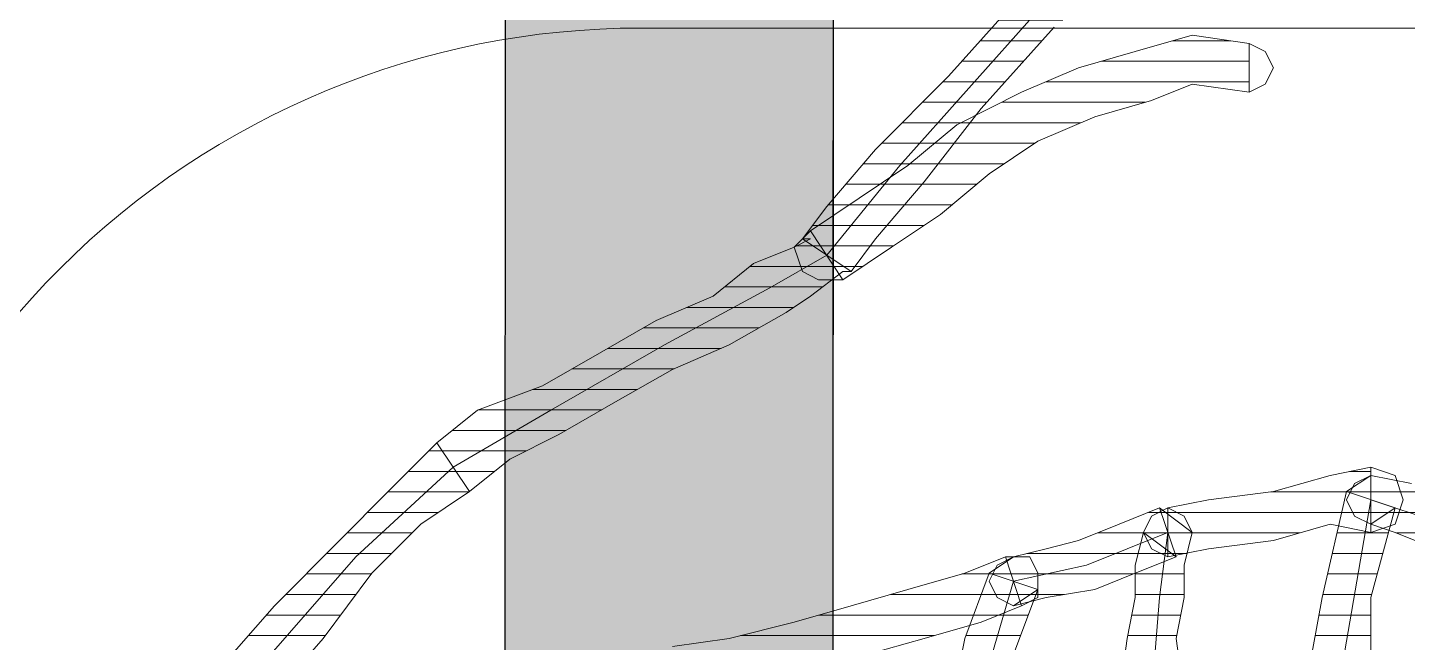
# Model space of a CAD drawing. Header units: centimetres. Extents: x 54005 to 61405, y 90310 to 94744.
# Drawn here: x 56651.72 to 56660.13, y 92059.24 to 92062.99 of the extents above; entities that cross this region are included whole.
import ezdxf

# ---------------------------------------------------------------- set-up
doc = ezdxf.new("R2010")
doc.units = ezdxf.units.CM
doc.header["$LTSCALE"] = 25
doc.layers.get('0').update_dxf_attribs({"lineweight": 0})
doc.layers.add('OC-Mutfak_Ekipman', color=252, linetype='Continuous')
pattern_1 = [(360, (-5108.51305, -673.59423), (1e-16, 0.125), [25])]

# ---------------------------------------------------------------- blocks, each defined once
blk = doc.blocks.new('ekmek')
at = {"layer": 'OC-Mutfak_Ekipman'}
h = blk.add_hatch(color=256, dxfattribs=at)
h.dxf.hatch_style = 1
h.paths.add_polyline_path([(2465.854, 3789.5533, 0.414197), (2464.8539, 3788.5534), (2464.8423, 3692.8634, 0.41423), (2465.8423, 3691.8633, 0.414197), (2466.8423, 3692.8632), (2466.8539, 3788.5532, 0.41423)])
h.paths.add_polyline_path([(2457.854, 3789.5538, 0.414197), (2456.8539, 3788.5539), (2456.8423, 3692.8639, 0.41423), (2457.8423, 3691.8638, 0.414197), (2458.8423, 3692.8637), (2458.8539, 3788.5537, 0.41423)])
h.paths.add_polyline_path([(2449.854, 3789.5543, 0.414197), (2448.8539, 3788.5545), (2448.8423, 3692.8645, 0.41423), (2449.8423, 3691.8643, 0.414197), (2450.8423, 3692.8642), (2450.8539, 3788.5542, 0.41423)])
h.paths.add_polyline_path([(2441.854, 3789.5549, 0.414197), (2440.8539, 3788.555), (2440.8423, 3692.865, 0.41423), (2441.8423, 3691.8649, 0.414197), (2442.8423, 3692.8647), (2442.8539, 3788.5547, 0.41423)])
h.paths.add_polyline_path([(2433.854, 3789.5554, 0.414197), (2432.8539, 3788.5555), (2432.8423, 3692.8655, 0.41423), (2433.8423, 3691.8654, 0.414197), (2434.8423, 3692.8653), (2434.8539, 3788.5553, 0.41423)])
for p, q in [((2464.8539, 3788.5534), (2464.8423, 3692.8634)), ((2466.8423, 3692.8632), (2466.8539, 3788.5532)), ((2466.8424, 3694.1254), (2466.8427, 3698.1254))]:
    blk.add_line(p, q, dxfattribs=at)
blk = doc.blocks.new('by')
at = {"ltscale": 30}
h = blk.add_hatch(dxfattribs=at)
h.set_pattern_fill('DC_LINES', color=256, scale=0.1, style=0)
h.set_pattern_definition(pattern_1)
edge = h.paths.add_edge_path(flags=0)
edge.add_line((6362.8562, 2247.5573), (6362.7077, 2247.5076))
edge.add_line((6362.7077, 2247.5076), (6362.3122, 2247.4083))
edge.add_line((6362.3122, 2247.4083), (6361.8669, 2247.1599))
edge.add_line((6361.8669, 2247.1599), (6361.3718, 2246.7625))
edge.add_line((6361.3718, 2246.7625), (6360.8777, 2246.3651))
edge.add_line((6360.8777, 2246.3651), (6360.4323, 2245.8684))
edge.add_line((6360.4323, 2245.8684), (6360.0857, 2245.4213))
edge.add_line((6360.0857, 2245.4213), (6359.7888, 2245.0736))
edge.add_line((6359.7888, 2245.0736), (6359.6404, 2244.8748))
edge.add_line((6359.6404, 2244.8748), (6359.3435, 2245.0736))
edge.add_line((6359.3435, 2245.0736), (6359.4919, 2245.2723))
edge.add_line((6359.4919, 2245.2723), (6359.7888, 2245.62))
edge.add_line((6359.7888, 2245.62), (6360.2341, 2246.067))
edge.add_line((6360.2341, 2246.067), (6360.6794, 2246.5639))
edge.add_line((6360.6794, 2246.5639), (6361.1745, 2247.0606))
edge.add_line((6361.1745, 2247.0606), (6361.6687, 2247.458))
edge.add_line((6361.6687, 2247.458), (6362.2136, 2247.7063))
edge.add_line((6362.2136, 2247.7063), (6362.7077, 2247.8056))
edge.add_line((6362.7077, 2247.8056), (6362.5593, 2247.756))
edge.add_line((6362.5593, 2247.756), (6362.7077, 2247.8056))
edge.add_line((6362.7077, 2247.8056), (6362.8064, 2247.756))
edge.add_line((6362.8064, 2247.756), (6362.8562, 2247.6566))
edge.add_line((6362.8562, 2247.6566), (6362.8064, 2247.5573))
edge.add_line((6362.8064, 2247.5573), (6362.7077, 2247.5076))
h = blk.add_hatch(dxfattribs=at)
h.set_pattern_fill('DC_LINES', color=256, scale=0.1, style=0)
h.set_pattern_definition(pattern_1)
edge = h.paths.add_edge_path(flags=0)
edge.add_line((6362.0652, 2245.9677), (6361.7185, 2246.0174))
edge.add_line((6361.7185, 2246.0174), (6361.4714, 2245.918))
edge.add_line((6361.4714, 2245.918), (6361.1247, 2245.8187))
edge.add_line((6361.1247, 2245.8187), (6360.778, 2245.6697))
edge.add_line((6360.778, 2245.6697), (6360.4812, 2245.471))
edge.add_line((6360.4812, 2245.471), (6360.1843, 2245.2226))
edge.add_line((6360.1843, 2245.2226), (6359.8874, 2245.0239))
edge.add_line((6359.8874, 2245.0239), (6359.5905, 2244.8252))
edge.add_line((6359.5905, 2244.8252), (6359.3933, 2245.1232))
edge.add_line((6359.3933, 2245.1232), (6359.6902, 2245.3219))
edge.add_line((6359.6902, 2245.3219), (6359.987, 2245.5206))
edge.add_line((6359.987, 2245.5206), (6360.2839, 2245.7691))
edge.add_line((6360.2839, 2245.7691), (6360.6794, 2245.9677))
edge.add_line((6360.6794, 2245.9677), (6361.0261, 2246.1168))
edge.add_line((6361.0261, 2246.1168), (6361.3718, 2246.2161))
edge.add_line((6361.3718, 2246.2161), (6361.7185, 2246.3154))
edge.add_line((6361.7185, 2246.3154), (6362.0652, 2246.2658))
h = blk.add_hatch(dxfattribs=at)
h.set_pattern_fill('DC_LINES', color=256, scale=0.1, style=0)
h.set_pattern_definition(pattern_1)
edge = h.paths.add_edge_path(flags=0)
edge.add_line((6359.6404, 2244.8748), (6359.5905, 2244.8748))
edge.add_line((6359.5905, 2244.8748), (6359.3933, 2244.7258))
edge.add_line((6359.3933, 2244.7258), (6359.2448, 2244.6265))
edge.add_line((6359.2448, 2244.6265), (6358.8982, 2244.4279))
edge.add_line((6358.8982, 2244.4279), (6358.5525, 2244.2788))
edge.add_line((6358.5525, 2244.2788), (6358.2058, 2244.0802))
edge.add_line((6358.2058, 2244.0802), (6357.8591, 2243.8814))
edge.add_line((6357.8591, 2243.8814), (6357.5622, 2243.7324))
edge.add_line((6357.5622, 2243.7324), (6357.3152, 2243.5337))
edge.add_line((6357.3152, 2243.5337), (6357.1169, 2243.8317))
edge.add_line((6357.1169, 2243.8317), (6357.365, 2244.0304))
edge.add_line((6357.365, 2244.0304), (6357.7605, 2244.1795))
edge.add_line((6357.7605, 2244.1795), (6358.1072, 2244.3781))
edge.add_line((6358.1072, 2244.3781), (6358.4529, 2244.5769))
edge.add_line((6358.4529, 2244.5769), (6358.7995, 2244.7258))
edge.add_line((6358.7995, 2244.7258), (6359.0466, 2244.9246))
edge.add_line((6359.0466, 2244.9246), (6359.2937, 2245.0239))
edge.add_line((6359.2937, 2245.0239), (6359.3933, 2245.0736))
edge.add_line((6359.3933, 2245.0736), (6359.3435, 2245.0736))
h = blk.add_hatch(dxfattribs=at)
h.set_pattern_fill('DC_LINES', color=256, scale=0.1, style=0)
h.set_pattern_definition(pattern_1)
edge = h.paths.add_edge_path(flags=0)
edge.add_line((6357.3152, 2243.5337), (6357.0183, 2243.335))
edge.add_line((6357.0183, 2243.335), (6356.7214, 2243.0369))
edge.add_line((6356.7214, 2243.0369), (6356.4245, 2242.6395))
edge.add_line((6356.4245, 2242.6395), (6356.0779, 2242.2422))
edge.add_line((6356.0779, 2242.2422), (6355.7322, 2241.8447))
edge.add_line((6355.7322, 2241.8447), (6355.3855, 2241.497))
edge.add_line((6355.3855, 2241.497), (6355.1384, 2241.2487))
edge.add_line((6355.1384, 2241.2487), (6354.99, 2241.0499))
edge.add_line((6354.99, 2241.0499), (6354.7917, 2241.348))
edge.add_line((6354.7917, 2241.348), (6354.9402, 2241.4473))
edge.add_line((6354.9402, 2241.4473), (6355.1872, 2241.6958))
edge.add_line((6355.1872, 2241.6958), (6355.4353, 2242.0435))
edge.add_line((6355.4353, 2242.0435), (6355.781, 2242.4409))
edge.add_line((6355.781, 2242.4409), (6356.1277, 2242.8383))
edge.add_line((6356.1277, 2242.8383), (6356.5232, 2243.2356))
edge.add_line((6356.5232, 2243.2356), (6356.82, 2243.5337))
edge.add_line((6356.82, 2243.5337), (6357.1169, 2243.8317))
h = blk.add_hatch(dxfattribs=at)
h.set_pattern_fill('DC_LINES', color=256, scale=0.1, style=0)
h.set_pattern_definition(pattern_1)
edge = h.paths.add_edge_path(flags=0)
edge.add_line((6361.57, 2243.4343), (6361.8171, 2243.484))
edge.add_line((6361.8171, 2243.484), (6362.2136, 2243.5337))
edge.add_line((6362.2136, 2243.5337), (6362.5593, 2243.6331))
edge.add_line((6362.5593, 2243.6331), (6362.8064, 2243.6827))
edge.add_line((6362.8064, 2243.6827), (6362.8064, 2243.2854))
edge.add_line((6362.8064, 2243.2854), (6362.5593, 2243.335))
edge.add_line((6362.5593, 2243.335), (6362.2136, 2243.2356))
edge.add_line((6362.2136, 2243.2356), (6361.8171, 2243.186))
edge.add_line((6361.8171, 2243.186), (6361.57, 2243.1362))
h = blk.add_hatch(dxfattribs=at)
h.set_pattern_fill('DC_LINES', color=256, scale=0.1, style=0)
h.set_pattern_definition(pattern_1)
edge = h.paths.add_edge_path(flags=0)
edge.add_line((6362.6579, 2243.5337), (6362.8064, 2243.6331))
edge.add_line((6362.8064, 2243.6331), (6363.0544, 2243.5833))
edge.add_line((6363.0544, 2243.5833), (6363.3015, 2243.484))
edge.add_line((6363.3015, 2243.484), (6363.4997, 2243.3847))
edge.add_line((6363.4997, 2243.3847), (6363.7468, 2243.2356))
edge.add_line((6363.7468, 2243.2356), (6363.6482, 2242.9376))
edge.add_line((6363.6482, 2242.9376), (6363.4001, 2243.0866))
edge.add_line((6363.4001, 2243.0866), (6363.2029, 2243.186))
edge.add_line((6363.2029, 2243.186), (6362.9548, 2243.2854))
edge.add_line((6362.9548, 2243.2854), (6362.8064, 2243.335))
edge.add_line((6362.8064, 2243.335), (6362.9548, 2243.4343))
edge.add_line((6362.9548, 2243.4343), (6362.8064, 2243.335))
edge.add_line((6362.8064, 2243.335), (6362.7077, 2243.3847))
edge.add_line((6362.7077, 2243.3847), (6362.6579, 2243.484))
edge.add_line((6362.6579, 2243.484), (6362.7077, 2243.5833))
edge.add_line((6362.7077, 2243.5833), (6362.8064, 2243.6331))
h = blk.add_hatch(dxfattribs=at)
h.set_pattern_fill('DC_LINES', color=256, scale=0.1, style=0)
h.set_pattern_definition(pattern_1)
edge = h.paths.add_edge_path(flags=0)
edge.add_line((6362.4607, 2241.6461), (6362.4109, 2241.5964))
edge.add_line((6362.4109, 2241.5964), (6362.4109, 2241.8944))
edge.add_line((6362.4109, 2241.8944), (6362.4109, 2242.3415))
edge.add_line((6362.4109, 2242.3415), (6362.5095, 2242.888))
edge.add_line((6362.5095, 2242.888), (6362.6579, 2243.5337))
edge.add_line((6362.6579, 2243.5337), (6362.9548, 2243.4343))
edge.add_line((6362.9548, 2243.4343), (6362.8064, 2242.888))
edge.add_line((6362.8064, 2242.888), (6362.8064, 2242.3415))
edge.add_line((6362.8064, 2242.3415), (6362.8064, 2241.8944))
edge.add_line((6362.8064, 2241.8944), (6362.8064, 2241.5964))
edge.add_line((6362.8064, 2241.5964), (6362.7575, 2241.5468))
edge.add_line((6362.7575, 2241.5468), (6362.8064, 2241.5964))
edge.add_line((6362.8064, 2241.5964), (6362.7575, 2241.4473))
edge.add_line((6362.7575, 2241.4473), (6362.6091, 2241.3977))
edge.add_line((6362.6091, 2241.3977), (6362.4607, 2241.4473))
edge.add_line((6362.4607, 2241.4473), (6362.4109, 2241.5964))
h = blk.add_hatch(dxfattribs=at)
h.set_pattern_fill('DC_LINES', color=256, scale=0.1, style=0)
h.set_pattern_definition(pattern_1)
edge = h.paths.add_edge_path(flags=0)
edge.add_line((6360.4812, 2243.0369), (6360.6296, 2243.1362))
edge.add_line((6360.6296, 2243.1362), (6360.8279, 2243.186))
edge.add_line((6360.8279, 2243.186), (6361.0261, 2243.2356))
edge.add_line((6361.0261, 2243.2356), (6361.2732, 2243.335))
edge.add_line((6361.2732, 2243.335), (6361.5202, 2243.4343))
edge.add_line((6361.5202, 2243.4343), (6361.6198, 2243.1362))
edge.add_line((6361.6198, 2243.1362), (6361.3718, 2243.0369))
edge.add_line((6361.3718, 2243.0369), (6361.1247, 2242.9376))
edge.add_line((6361.1247, 2242.9376), (6360.8279, 2242.888))
edge.add_line((6360.8279, 2242.888), (6360.6296, 2242.8383))
edge.add_line((6360.6296, 2242.8383), (6360.778, 2242.9376))
edge.add_line((6360.778, 2242.9376), (6360.6296, 2242.8383))
edge.add_line((6360.6296, 2242.8383), (6360.531, 2242.888))
edge.add_line((6360.531, 2242.888), (6360.4812, 2242.9873))
edge.add_line((6360.4812, 2242.9873), (6360.531, 2243.0866))
edge.add_line((6360.531, 2243.0866), (6360.6296, 2243.1362))
h = blk.add_hatch(dxfattribs=at)
h.set_pattern_fill('DC_LINES', color=256, scale=0.1, style=0)
h.set_pattern_definition(pattern_1)
edge = h.paths.add_edge_path(flags=0)
edge.add_line((6361.5202, 2243.4343), (6361.7185, 2243.2854))
edge.add_line((6361.7185, 2243.2854), (6361.6687, 2243.0866))
edge.add_line((6361.6687, 2243.0866), (6361.6687, 2242.888))
edge.add_line((6361.6687, 2242.888), (6361.6198, 2242.6395))
edge.add_line((6361.6198, 2242.6395), (6361.6687, 2242.2918))
edge.add_line((6361.6687, 2242.2918), (6361.2732, 2242.2918))
edge.add_line((6361.2732, 2242.2918), (6361.323, 2242.6395))
edge.add_line((6361.323, 2242.6395), (6361.3718, 2242.888))
edge.add_line((6361.3718, 2242.888), (6361.3718, 2243.0866))
edge.add_line((6361.3718, 2243.0866), (6361.4216, 2243.2854))
edge.add_line((6361.4216, 2243.2854), (6361.6198, 2243.1362))
edge.add_line((6361.6198, 2243.1362), (6361.4216, 2243.2854))
edge.add_line((6361.4216, 2243.2854), (6361.4714, 2243.3847))
edge.add_line((6361.4714, 2243.3847), (6361.57, 2243.4343))
edge.add_line((6361.57, 2243.4343), (6361.6687, 2243.3847))
edge.add_line((6361.6687, 2243.3847), (6361.7185, 2243.2854))
h = blk.add_hatch(dxfattribs=at)
h.set_pattern_fill('DC_LINES', color=256, scale=0.1, style=0)
h.set_pattern_definition(pattern_1)
edge = h.paths.add_edge_path(flags=0)
edge.add_line((6360.6794, 2242.8383), (6360.4323, 2242.7389))
edge.add_line((6360.4323, 2242.7389), (6360.0857, 2242.6395))
edge.add_line((6360.0857, 2242.6395), (6359.739, 2242.5402))
edge.add_line((6359.739, 2242.5402), (6359.2937, 2242.4409))
edge.add_line((6359.2937, 2242.4409), (6358.8982, 2242.3415))
edge.add_line((6358.8982, 2242.3415), (6358.5525, 2242.2918))
edge.add_line((6358.5525, 2242.2918), (6358.2058, 2242.2422))
edge.add_line((6358.2058, 2242.2422), (6357.9089, 2242.1925))
edge.add_line((6357.9089, 2242.1925), (6357.9089, 2242.5899))
edge.add_line((6357.9089, 2242.5899), (6358.2058, 2242.5402))
edge.add_line((6358.2058, 2242.5402), (6358.5525, 2242.5899))
edge.add_line((6358.5525, 2242.5899), (6358.8982, 2242.6395))
edge.add_line((6358.8982, 2242.6395), (6359.2937, 2242.7389))
edge.add_line((6359.2937, 2242.7389), (6359.6404, 2242.8383))
edge.add_line((6359.6404, 2242.8383), (6359.987, 2242.9376))
edge.add_line((6359.987, 2242.9376), (6360.3327, 2243.0369))
edge.add_line((6360.3327, 2243.0369), (6360.5808, 2243.1362))
h = blk.add_hatch(dxfattribs=at)
h.set_pattern_fill('DC_LINES', color=256, scale=0.1, style=0)
h.set_pattern_definition(pattern_1)
edge = h.paths.add_edge_path(flags=0)
edge.add_line((6360.1843, 2241.2984), (6360.1843, 2241.348))
edge.add_line((6360.1843, 2241.348), (6360.1843, 2241.7454))
edge.add_line((6360.1843, 2241.7454), (6360.2341, 2242.1428))
edge.add_line((6360.2341, 2242.1428), (6360.3327, 2242.6395))
edge.add_line((6360.3327, 2242.6395), (6360.4812, 2243.0369))
edge.add_line((6360.4812, 2243.0369), (6360.778, 2242.9376))
edge.add_line((6360.778, 2242.9376), (6360.6296, 2242.5402))
edge.add_line((6360.6296, 2242.5402), (6360.531, 2242.1428))
edge.add_line((6360.531, 2242.1428), (6360.4812, 2241.7454))
edge.add_line((6360.4812, 2241.7454), (6360.4812, 2241.348))
edge.add_line((6360.4812, 2241.348), (6360.4812, 2241.3977))
for p, q in [((6360.2341, 2246.067, -4.5045), (6360.6794, 2246.5639, -4.5045)), ((6359.9372, 2245.5206, -4.5045), (6360.778, 2246.4644, -4.5045)), ((6360.8777, 2246.3651, -4.5045), (6360.4323, 2245.8684, -4.5045)), ((6361.3718, 2246.2161, -4.5045), (6361.7185, 2246.3154, -4.5045)), ((6361.7185, 2246.3154, -4.5045), (6362.0652, 2246.2658, -4.5045)), ((6361.0261, 2246.1168, -4.5045), (6361.3718, 2246.2161, -4.5045)), ((6362.0652, 2246.2658, -4.5045), (6362.1638, 2246.2161, -4.5045)), ((6362.0652, 2245.9677, -4.5045), (6362.0652, 2246.2658, -4.5045)), ((6362.0652, 2246.2658, -4.5045), (6362.0652, 2246.2658, -4.5045)), ((6362.0652, 2246.2658, -4.5045), (6362.0652, 2245.9677, -4.5045)), ((6362.1638, 2246.2161, -4.5045), (6362.2136, 2246.1168, -4.5045)), ((6359.7888, 2245.62, -4.5045), (6360.2341, 2246.067, -4.5045)), ((6360.6794, 2245.9677, -4.5045), (6361.0261, 2246.1168, -4.5045)), ((6362.2136, 2246.1168, -4.5045), (6362.1638, 2246.0174, -4.5045)), ((6360.2839, 2245.7691, -4.5045), (6360.6794, 2245.9677, -4.5045)), ((6361.7185, 2246.0174, -4.5045), (6361.4714, 2245.918, -4.5045)), ((6362.0652, 2245.9677, -4.5045), (6361.7185, 2246.0174, -4.5045)), ((6362.1638, 2246.0174, -4.5045), (6362.0652, 2245.9677, -4.5045)), ((6362.0652, 2245.9677, -4.5045), (6362.0652, 2245.9677, -4.5045)), ((6361.4714, 2245.918, -4.5045), (6361.1247, 2245.8187, -4.5045)), ((6360.4323, 2245.8684, -4.5045), (6360.0857, 2245.4213, -4.5045)), ((6361.1247, 2245.8187, -4.5045), (6360.778, 2245.6697, -4.5045)), ((6359.987, 2245.5206, -4.5045), (6360.2839, 2245.7691, -4.5045)), ((6359.4919, 2245.2723, -4.5045), (6359.7888, 2245.62, -4.5045)), ((6360.778, 2245.6697, -4.5045), (6360.4812, 2245.471, -4.5045)), ((6359.4919, 2244.9743, -4.5045), (6359.9372, 2245.5206, -4.5045)), ((6359.6902, 2245.3219, -4.5045), (6359.987, 2245.5206, -4.5045)), ((6360.4812, 2245.471, -4.5045), (6360.1843, 2245.2226, -4.5045)), ((6360.0857, 2245.4213, -4.5045), (6359.7888, 2245.0736, -4.5045)), ((6359.3933, 2245.1232, -4.5045), (6359.6902, 2245.3219, -4.5045)), ((6359.3435, 2245.0736, -4.5045), (6359.4919, 2245.2723, -4.5045)), ((6360.1843, 2245.2226, -4.5045), (6359.8874, 2245.0239, -4.5045)), ((6359.2937, 2245.0239, -4.5045), (6359.3933, 2245.1232, -4.5045)), ((6359.5905, 2244.8252, -4.5045), (6359.3933, 2245.1232, -4.5045)), ((6359.3933, 2245.1232, -4.5045), (6359.5905, 2244.8252, -4.5045)), ((6359.2937, 2245.0239, -4.5045), (6359.3933, 2245.0736, -4.5045)), ((6359.6404, 2244.8748, -4.5045), (6359.3435, 2245.0736, -4.5045)), ((6359.3933, 2245.0736, -4.5045), (6359.3435, 2245.0736, -4.5045)), ((6359.3435, 2245.0736, -4.5045), (6359.6404, 2244.8748, -4.5045)), ((6359.7888, 2245.0736, -4.5045), (6359.6404, 2244.8748, -4.5045)), ((6359.0466, 2244.9246, -4.5045), (6359.2937, 2245.0239, -4.5045)), ((6359.1452, 2244.7755, -4.5045), (6359.4919, 2244.9743, -4.5045)), ((6359.3435, 2244.8748, -4.5045), (6359.2937, 2245.0239, -4.5045)), ((6359.8874, 2245.0239, -4.5045), (6359.5905, 2244.8252, -4.5045)), ((6358.7995, 2244.7258, -4.5045), (6359.0466, 2244.9246, -4.5045)), ((6359.4421, 2244.8252, -4.5045), (6359.3435, 2244.8748, -4.5045)), ((6359.5905, 2244.8748, -4.5045), (6359.3933, 2244.7258, -4.5045)), ((6359.6404, 2244.8748, -4.5045), (6359.5905, 2244.8748, -4.5045)), ((6359.6404, 2244.8748, -4.5045), (6359.6404, 2244.8748, -4.5045)), ((6359.5905, 2244.8252, -4.5045), (6359.4421, 2244.8252, -4.5045)), ((6359.5905, 2244.8252, -4.5045), (6359.5905, 2244.8252, -4.5045)), ((6358.4529, 2244.5769, -4.5045), (6358.7995, 2244.7258, -4.5045)), ((6358.5027, 2244.4279, -4.5045), (6359.1452, 2244.7755, -4.5045)), ((6359.3933, 2244.7258, -4.5045), (6359.2448, 2244.6265, -4.5045)), ((6359.2448, 2244.6265, -4.5045), (6358.8982, 2244.4279, -4.5045)), ((6358.1072, 2244.3781, -4.5045), (6358.4529, 2244.5769, -4.5045)), ((6357.7605, 2244.1795, -4.5045), (6358.1072, 2244.3781, -4.5045)), ((6357.8103, 2244.0304, -4.5045), (6358.5027, 2244.4279, -4.5045)), ((6358.8982, 2244.4279, -4.5045), (6358.5525, 2244.2788, -4.5045)), ((6358.5525, 2244.2788, -4.5045), (6358.2058, 2244.0802, -4.5045)), ((6357.365, 2244.0304, -4.5045), (6357.7605, 2244.1795, -4.5045)), ((6357.1169, 2243.8317, -4.5045), (6357.365, 2244.0304, -4.5045)), ((6357.2165, 2243.6827, -4.5045), (6357.8103, 2244.0304, -4.5045)), ((6358.2058, 2244.0802, -4.5045), (6357.8591, 2243.8814, -4.5045)), ((6357.8591, 2243.8814, -4.5045), (6357.5622, 2243.7324, -4.5045)), ((6356.82, 2243.5337, -4.5045), (6357.1169, 2243.8317, -4.5045)), ((6357.1169, 2243.8317, -4.5045), (6357.1169, 2243.8317, -4.5045)), ((6357.1169, 2243.8317, -4.5045), (6357.3152, 2243.5337, -4.5045)), ((6357.3152, 2243.5337, -4.5045), (6357.1169, 2243.8317, -4.5045)), ((6357.5622, 2243.7324, -4.5045), (6357.3152, 2243.5337, -4.5045)), ((6356.6228, 2243.1362, -4.5045), (6357.2165, 2243.6827, -4.5045)), ((6362.2136, 2243.5337, -4.5045), (6362.5593, 2243.6331, -4.5045)), ((6362.5593, 2243.6331, -4.5045), (6362.8064, 2243.6827, -4.5045)), ((6362.6579, 2243.5337, -4.5045), (6362.8064, 2243.6331, -4.5045)), ((6362.8064, 2243.6331, -4.5045), (6362.6579, 2243.5337, -4.5045)), ((6362.7077, 2243.5833, -4.5045), (6362.8064, 2243.6331, -4.5045)), ((6362.8064, 2243.6827, -4.5045), (6362.8064, 2243.2854, -4.5045)), ((6362.8064, 2243.6827, -4.5045), (6362.9548, 2243.6331, -4.5045)), ((6362.8064, 2243.2854, -4.5045), (6362.8064, 2243.6827, -4.5045)), ((6362.8064, 2243.6827, -4.5045), (6362.8064, 2243.6827, -4.5045)), ((6362.8064, 2243.6331, -4.5045), (6363.0544, 2243.5833, -4.5045)), ((6362.9548, 2243.6331, -4.5045), (6363.0046, 2243.484, -4.5045)), ((6356.5232, 2243.2356, -4.5045), (6356.82, 2243.5337, -4.5045)), ((6357.3152, 2243.5337, -4.5045), (6357.0183, 2243.335, -4.5045)), ((6357.3152, 2243.5337, -4.5045), (6357.3152, 2243.5337, -4.5045)), ((6357.3152, 2243.5337, -4.5045), (6357.3152, 2243.5337, -4.5045)), ((6361.8171, 2243.484, -4.5045), (6362.2136, 2243.5337, -4.5045)), ((6362.5095, 2242.888, -4.5045), (6362.6579, 2243.5337, -4.5045)), ((6362.6579, 2243.484, -4.5045), (6362.7077, 2243.5833, -4.5045)), ((6362.6579, 2243.5337, -4.5045), (6362.9548, 2243.4343, -4.5045)), ((6362.6579, 2243.5337, -4.5045), (6362.6579, 2243.5337, -4.5045)), ((6361.2732, 2243.335, -4.5045), (6361.5202, 2243.4343, -4.5045)), ((6361.4714, 2243.3847, -4.5045), (6361.57, 2243.4343, -4.5045)), ((6361.4714, 2243.3847, -4.5045), (6361.57, 2243.4343, -4.5045)), ((6361.5202, 2243.4343, -4.5045), (6361.7185, 2243.2854, -4.5045)), ((6361.7185, 2243.2854, -4.5045), (6361.5202, 2243.4343, -4.5045)), ((6361.5202, 2243.4343, -4.5045), (6361.5202, 2243.4343, -4.5045)), ((6361.5202, 2243.4343, -4.5045), (6361.6198, 2243.1362, -4.5045)), ((6361.57, 2243.4343, -4.5045), (6361.8171, 2243.484, -4.5045)), ((6361.57, 2243.4343, -4.5045), (6361.6687, 2243.3847, -4.5045)), ((6361.57, 2243.1362, -4.5045), (6361.57, 2243.4343, -4.5045)), ((6361.57, 2243.4343, -4.5045), (6361.57, 2243.4343, -4.5045)), ((6361.57, 2243.4343, -4.5045), (6361.57, 2243.1362, -4.5045)), ((6362.8064, 2243.484, -4.5045), (6362.6091, 2242.3415, -4.5045)), ((6362.7077, 2243.3847, -4.5045), (6362.6579, 2243.484, -4.5045)), ((6363.2517, 2243.335, -4.5045), (6362.8064, 2243.484, -4.5045)), ((6362.9548, 2243.4343, -4.5045), (6362.8064, 2242.888, -4.5045)), ((6362.8064, 2243.335, -4.5045), (6362.9548, 2243.4343, -4.5045)), ((6362.9548, 2243.4343, -4.5045), (6362.8064, 2243.335, -4.5045)), ((6363.0046, 2243.484, -4.5045), (6362.9548, 2243.335, -4.5045)), ((6361.4216, 2243.2854, -4.5045), (6361.4714, 2243.3847, -4.5045)), ((6361.4216, 2243.2854, -4.5045), (6361.4714, 2243.3847, -4.5045)), ((6361.6687, 2243.3847, -4.5045), (6361.7185, 2243.2854, -4.5045)), ((6362.8064, 2243.335, -4.5045), (6362.7077, 2243.3847, -4.5045)), ((6357.0183, 2243.335, -4.5045), (6356.7214, 2243.0369, -4.5045)), ((6361.0261, 2243.2356, -4.5045), (6361.2732, 2243.335, -4.5045)), ((6361.57, 2243.2854, -4.5045), (6361.0749, 2243.0866, -4.5045)), ((6361.3718, 2243.0866, -4.5045), (6361.4216, 2243.2854, -4.5045)), ((6361.4216, 2243.2854, -4.5045), (6361.6198, 2243.1362, -4.5045)), ((6361.6198, 2243.1362, -4.5045), (6361.4216, 2243.2854, -4.5045)), ((6361.4714, 2243.186, -4.5045), (6361.4216, 2243.2854, -4.5045)), ((6361.5202, 2242.888, -4.5045), (6361.57, 2243.2854, -4.5045)), ((6361.57, 2243.2854, -4.5045), (6361.57, 2243.2854, -4.5045)), ((6361.7185, 2243.2854, -4.5045), (6361.6687, 2243.0866, -4.5045)), ((6362.5593, 2243.335, -4.5045), (6362.2136, 2243.2356, -4.5045)), ((6362.8064, 2243.2854, -4.5045), (6362.5593, 2243.335, -4.5045)), ((6362.9548, 2243.2854, -4.5045), (6362.8064, 2243.335, -4.5045)), ((6362.9548, 2243.335, -4.5045), (6362.8064, 2243.2854, -4.5045)), ((6363.2029, 2243.186, -4.5045), (6362.9548, 2243.2854, -4.5045)), ((6356.1277, 2242.8383, -4.5045), (6356.5232, 2243.2356, -4.5045)), ((6360.6296, 2243.1362, -4.5045), (6360.8279, 2243.186, -4.5045)), ((6360.8279, 2243.186, -4.5045), (6361.0261, 2243.2356, -4.5045)), ((6361.57, 2243.1362, -4.5045), (6361.4714, 2243.186, -4.5045)), ((6361.8171, 2243.186, -4.5045), (6361.57, 2243.1362, -4.5045)), ((6362.2136, 2243.2356, -4.5045), (6361.8171, 2243.186, -4.5045)), ((6355.9294, 2242.3415, -4.5045), (6356.6228, 2243.1362, -4.5045)), ((6360.3327, 2243.0369, -4.5045), (6360.5808, 2243.1362, -4.5045)), ((6360.4812, 2243.0369, -4.5045), (6360.6296, 2243.1362, -4.5045)), ((6360.6296, 2243.1362, -4.5045), (6360.4812, 2243.0369, -4.5045)), ((6360.531, 2243.0866, -4.5045), (6360.6296, 2243.1362, -4.5045)), ((6360.5808, 2243.1362, -4.5045), (6360.7292, 2243.1362, -4.5045)), ((6360.6794, 2242.8383, -4.5045), (6360.5808, 2243.1362, -4.5045)), ((6360.5808, 2243.1362, -4.5045), (6360.5808, 2243.1362, -4.5045)), ((6360.5808, 2243.1362, -4.5045), (6360.6794, 2242.8383, -4.5045)), ((6360.7292, 2243.1362, -4.5045), (6360.778, 2243.0369, -4.5045)), ((6361.6198, 2243.1362, -4.5045), (6361.3718, 2243.0369, -4.5045)), ((6361.57, 2243.1362, -4.5045), (6361.57, 2243.1362, -4.5045)), ((6356.7214, 2243.0369, -4.5045), (6356.4245, 2242.6395, -4.5045)), ((6359.987, 2242.9376, -4.5045), (6360.3327, 2243.0369, -4.5045)), ((6360.3327, 2242.6395, -4.5045), (6360.4812, 2243.0369, -4.5045)), ((6360.4812, 2242.9873, -4.5045), (6360.531, 2243.0866, -4.5045)), ((6360.4812, 2243.0369, -4.5045), (6360.778, 2242.9376, -4.5045)), ((6360.4812, 2243.0369, -4.5045), (6360.4812, 2243.0369, -4.5045)), ((6361.0749, 2243.0866, -4.5045), (6360.6296, 2242.9873, -4.5045)), ((6360.778, 2243.0369, -4.5045), (6360.778, 2242.888, -4.5045)), ((6361.3718, 2243.0369, -4.5045), (6361.1247, 2242.9376, -4.5045)), ((6361.3718, 2242.888, -4.5045), (6361.3718, 2243.0866, -4.5045)), ((6361.6687, 2243.0866, -4.5045), (6361.6687, 2242.888, -4.5045)), ((6359.6404, 2242.8383, -4.5045), (6359.987, 2242.9376, -4.5045)), ((6360.6296, 2242.9873, -4.5045), (6360.3825, 2242.1428, -4.5045)), ((6360.531, 2242.888, -4.5045), (6360.4812, 2242.9873, -4.5045)), ((6360.778, 2242.9376, -4.5045), (6360.6296, 2242.5402, -4.5045)), ((6360.6296, 2242.8383, -4.5045), (6360.778, 2242.9376, -4.5045)), ((6360.778, 2242.9376, -4.5045), (6360.6296, 2242.8383, -4.5045)), ((6361.1247, 2242.9376, -4.5045), (6360.8279, 2242.888, -4.5045)), ((6360.6296, 2242.8383, -4.5045), (6360.531, 2242.888, -4.5045)), ((6360.8279, 2242.888, -4.5045), (6360.6296, 2242.8383, -4.5045)), ((6360.778, 2242.888, -4.5045), (6360.6794, 2242.8383, -4.5045)), ((6361.323, 2242.6395, -4.5045), (6361.3718, 2242.888, -4.5045)), ((6361.4714, 2242.2918, -4.5045), (6361.5202, 2242.888, -4.5045)), ((6361.6687, 2242.888, -4.5045), (6361.6198, 2242.6395, -4.5045)), ((6362.4109, 2242.3415, -4.5045), (6362.5095, 2242.888, -4.5045)), ((6362.8064, 2242.888, -4.5045), (6362.8064, 2242.3415, -4.5045)), ((6355.781, 2242.4409, -4.5045), (6356.1277, 2242.8383, -4.5045)), ((6359.2937, 2242.7389, -4.5045), (6359.6404, 2242.8383, -4.5045)), ((6360.6794, 2242.8383, -4.5045), (6360.4323, 2242.7389, -4.5045)), ((6360.6794, 2242.8383, -4.5045), (6360.6794, 2242.8383, -4.5045)), ((6358.8982, 2242.6395, -4.5045), (6359.2937, 2242.7389, -4.5045)), ((6360.4323, 2242.7389, -4.5045), (6360.0857, 2242.6395, -4.5045)), ((6356.4245, 2242.6395, -4.5045), (6356.0779, 2242.2422, -4.5045)), ((6358.5525, 2242.5899, -4.5045), (6358.8982, 2242.6395, -4.5045)), ((6360.0857, 2242.6395, -4.5045), (6359.739, 2242.5402, -4.5045)), ((6360.2341, 2242.1428, -4.5045), (6360.3327, 2242.6395, -4.5045)), ((6361.2732, 2242.2918, -4.5045), (6361.323, 2242.6395, -4.5045)), ((6361.6198, 2242.6395, -4.5045), (6361.6687, 2242.2918, -4.5045))]:
    blk.add_line(p, q, dxfattribs=at)
at = {"ltscale": 30, "elevation": -4.5045}
blk.add_lwpolyline([(6379.3575, 2199.3592), (6358.3575, 2199.3592, -0.414214), (6353.3575, 2204.3592), (6353.3575, 2241.3592, -0.414214), (6358.3575, 2246.3592), (6379.3575, 2246.3592, -0.414214), (6384.3575, 2241.3592), (6384.3575, 2204.3592, -0.414214)], format="xyb", close=True, dxfattribs=at)

msp = doc.modelspace()

# ---------------------------------------------------------------- block references
for name, p in [('ekmek', (54189.7855, 88364.173)), ('by', (50297.0962, 89816.624, 4.5045))]:
    msp.add_blockref(name, p)

doc.saveas('drawing.dxf')
